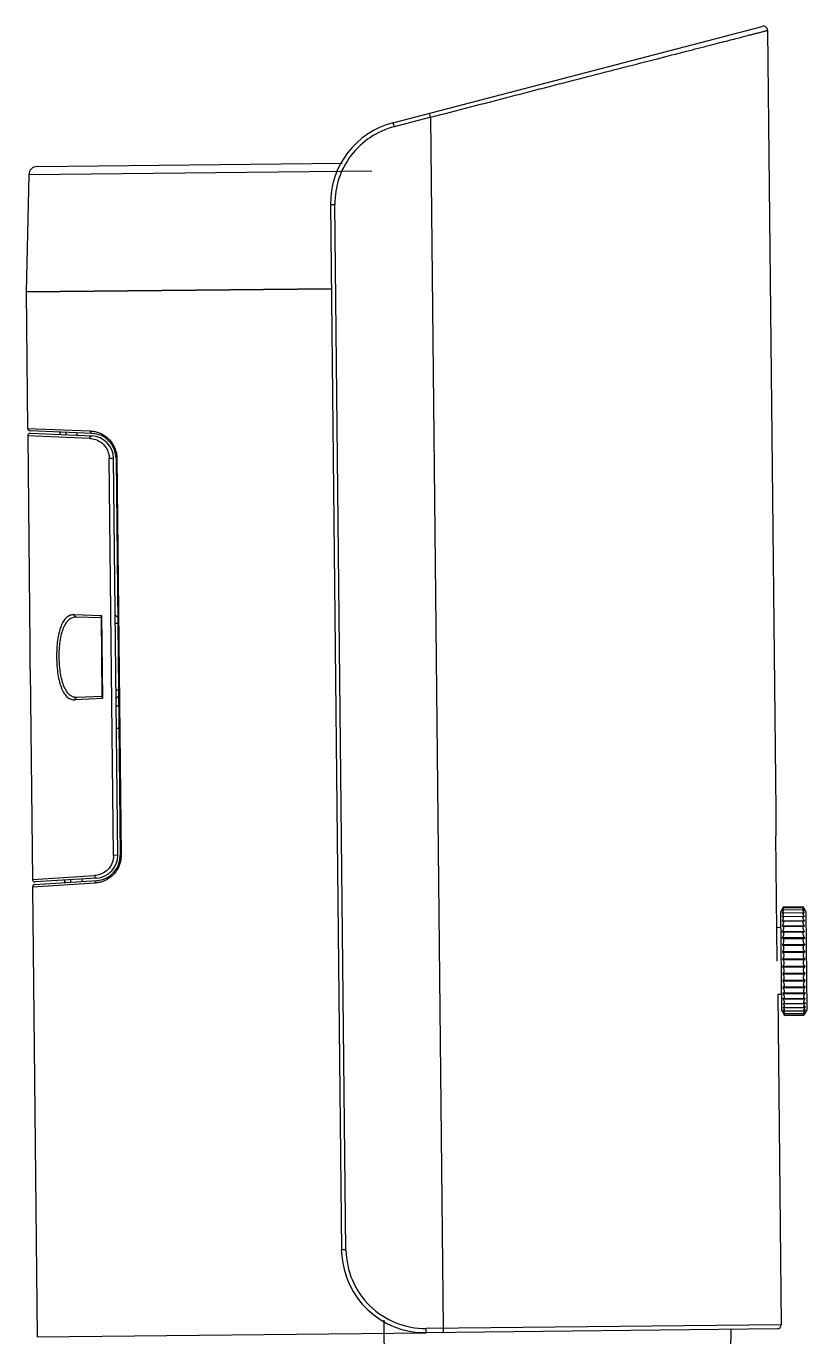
# Model space of a CAD drawing. Header units: millimetres. Extents: x -283029 to -254660, y -24907 to 10674.
# Drawn here: x -276567.6 to -276442.2, y -19521.3 to -19310.9 of the extents above; entities that cross this region are included whole.
import ezdxf

# ---------------------------------------------------------------- set-up
doc = ezdxf.new("R2010")
doc.units = ezdxf.units.MM
doc.header["$LTSCALE"] = 100
doc.layers.add('ASSEM_MEMBER_1', color=7, linetype='Continuous')

msp = doc.modelspace()

# ---------------------------------------------------------------- linework, layer by layer
at = {"layer": 'ASSEM_MEMBER_1', "color": 1, "linetype": 'Continuous'}
for p, q in [((-276508.7, -19326.39), (-276449.36, -19310.92)), ((-276448.52, -19311.56), (-276447.18, -19436.82)), ((-276502.63, -19325.51), (-276508.48, -19327.03)), ((-276502.68, -19325.52), (-276500.61, -19519.92)), ((-276512.08, -19334.14), (-276567.19, -19334.73)), ((-276565.86, -19333.42), (-276516.84, -19332.9)), ((-276567.19, -19334.73), (-276567.62, -19353.56)), ((-276518.73, -19339.51), (-276516.94, -19507.34)), ((-276518.73, -19339.51), (-276518.02, -19339.51)), ((-276516.24, -19507.35), (-276518.02, -19339.5)), ((-276518.59, -19353.04), (-276567.62, -19353.56)), ((-276567.62, -19353.56), (-276518.59, -19353.04)), ((-276567.62, -19353.56), (-276567.39, -19375.45)), ((-276567.39, -19375.45), (-276557.35, -19375.87)), ((-276557.04, -19376.27), (-276567, -19375.85)), ((-276566.95, -19376.25), (-276557.06, -19376.67)), ((-276562.18, -19376.45), (-276562.19, -19376.05)), ((-276562.15, -19376.46), (-276562.15, -19376.05)), ((-276561.26, -19376.09), (-276561.26, -19376.49)), ((-276559.41, -19376.57), (-276559.41, -19376.17)), ((-276567.37, -19376.66), (-276567.02, -19410.25)), ((-276557.4, -19377.07), (-276567.37, -19376.66)), ((-276554.27, -19380.26), (-276553.59, -19380.25)), ((-276553.59, -19444), (-276554.27, -19380.26)), ((-276552.91, -19443.99), (-276553.59, -19380.25)), ((-276553.21, -19379.84), (-276553.2, -19380.24)), ((-276553.18, -19380.24), (-276552.51, -19443.99)), ((-276553.18, -19380.24), (-276553.04, -19380.24)), ((-276553.04, -19380.24), (-276552.37, -19443.98)), ((-276559.92, -19405.36), (-276555.5, -19405.47)), ((-276555.6, -19405.86), (-276559.57, -19405.76)), ((-276555.6, -19405.73), (-276555.46, -19418.56)), ((-276555.5, -19405.47), (-276555.36, -19418.82)), ((-276552.91, -19405.81), (-276553.32, -19405.41)), ((-276553.31, -19406.75), (-276552.9, -19406.75)), ((-276566.97, -19414.28), (-276566.61, -19447.87)), ((-276559.43, -19418.61), (-276555.46, -19418.43)), ((-276552.79, -19417.48), (-276553.19, -19417.49)), ((-276553.18, -19418.83), (-276552.78, -19418.42)), ((-276555.36, -19418.82), (-276559.77, -19419.02)), ((-276552.76, -19420.05), (-276553.16, -19420.04)), ((-276552.72, -19423.64), (-276553.13, -19423.66)), ((-276446.95, -19460.97), (-276447.17, -19440.85)), ((-276552.91, -19443.99), (-276553.59, -19444)), ((-276552.53, -19443.99), (-276552.52, -19444.39)), ((-276552.37, -19443.98), (-276552.51, -19443.99)), ((-276566.61, -19447.87), (-276556.65, -19447.24)), ((-276556.3, -19447.64), (-276566.19, -19448.27)), ((-276560.5, -19447.91), (-276560.49, -19448.31)), ((-276558.65, -19448.19), (-276558.65, -19447.79)), ((-276556.57, -19448.45), (-276566.6, -19449.08)), ((-276566.6, -19449.08), (-276565.83, -19521.28)), ((-276566.22, -19448.67), (-276556.28, -19448.05)), ((-276561.42, -19448.37), (-276561.42, -19447.97)), ((-276561.38, -19448.37), (-276561.39, -19447.96)), ((-276446.4, -19453.05), (-276446.13, -19452.58)), ((-276446.23, -19468.88), (-276446.4, -19453.05)), ((-276446.13, -19452.65), (-276446.12, -19452.65)), ((-276446.13, -19452.67), (-276446.13, -19452.65)), ((-276446.13, -19452.88), (-276446.1, -19452.88)), ((-276446.13, -19452.92), (-276446.13, -19452.88)), ((-276446.13, -19453.27), (-276446.06, -19453.27)), ((-276446.13, -19453.34), (-276446.13, -19453.27)), ((-276446.12, -19453.81), (-276446, -19453.81)), ((-276446.12, -19453.89), (-276446.12, -19453.81)), ((-276445.98, -19453.8), (-276442.78, -19453.77)), ((-276445.97, -19453.2), (-276442.8, -19453.16)), ((-276445.96, -19452.73), (-276442.83, -19452.7)), ((-276445.95, -19452.26), (-276442.85, -19452.23)), ((-276445.95, -19452.42), (-276442.84, -19452.39)), ((-276442.76, -19453.77), (-276442.64, -19453.77)), ((-276442.71, -19453.23), (-276442.64, -19453.23)), ((-276442.68, -19452.84), (-276442.65, -19452.84)), ((-276442.67, -19452.61), (-276442.65, -19452.61)), ((-276442.38, -19453.01), (-276442.65, -19452.54)), ((-276442.65, -19452.61), (-276442.65, -19452.63)), ((-276442.65, -19452.84), (-276442.65, -19452.89)), ((-276442.64, -19453.23), (-276442.64, -19453.3)), ((-276442.64, -19453.77), (-276442.64, -19453.86)), ((-276442.38, -19453.01), (-276442.21, -19468.84)), ((-276446.37, -19455.6), (-276447.01, -19455.61)), ((-276446.11, -19454.49), (-276442.63, -19454.45)), ((-276446.11, -19454.59), (-276446.11, -19454.49)), ((-276446, -19454.54), (-276446.11, -19454.59)), ((-276446.11, -19455.29), (-276442.62, -19455.25)), ((-276446.1, -19455.41), (-276446.11, -19455.29)), ((-276446.02, -19455.39), (-276446.1, -19455.41)), ((-276446.1, -19456.21), (-276442.61, -19456.17)), ((-276446.09, -19456.34), (-276446.1, -19456.21)), ((-276446.05, -19456.33), (-276446.09, -19456.34)), ((-276446.05, -19456.33), (-276442.66, -19456.3)), ((-276446.02, -19455.39), (-276442.7, -19455.35)), ((-276446, -19454.54), (-276442.74, -19454.5)), ((-276442.74, -19454.5), (-276442.63, -19454.55)), ((-276442.7, -19455.35), (-276442.62, -19455.38)), ((-276442.66, -19456.3), (-276442.61, -19456.3)), ((-276442.63, -19454.45), (-276442.63, -19454.55)), ((-276442.62, -19455.25), (-276442.62, -19455.38)), ((-276442.61, -19456.17), (-276442.61, -19456.3)), ((-276446.09, -19457.21), (-276442.6, -19457.18)), ((-276446.08, -19457.36), (-276446.09, -19457.21)), ((-276446.08, -19457.36), (-276442.61, -19457.32)), ((-276446.08, -19457.36), (-276446.08, -19457.36)), ((-276446.07, -19458.29), (-276442.59, -19458.26)), ((-276446.07, -19458.45), (-276446.07, -19458.29)), ((-276446.07, -19458.45), (-276442.59, -19458.41)), ((-276442.61, -19457.32), (-276442.6, -19457.32)), ((-276442.6, -19457.18), (-276442.6, -19457.32)), ((-276442.59, -19458.26), (-276442.59, -19458.41)), ((-276446.06, -19459.43), (-276442.58, -19459.39)), ((-276446.06, -19459.59), (-276446.06, -19459.43)), ((-276446.06, -19459.59), (-276442.58, -19459.55)), ((-276446.05, -19460.59), (-276442.57, -19460.55)), ((-276442.58, -19459.39), (-276442.58, -19459.55)), ((-276442.57, -19460.55), (-276442.56, -19460.71)), ((-276446.05, -19460.75), (-276446.05, -19460.59)), ((-276446.05, -19460.75), (-276442.56, -19460.71)), ((-276446.04, -19461.76), (-276442.55, -19461.72)), ((-276446.04, -19461.92), (-276446.04, -19461.76)), ((-276446.04, -19461.92), (-276442.55, -19461.88)), ((-276442.55, -19461.72), (-276442.55, -19461.88)), ((-276446.02, -19462.91), (-276442.54, -19462.88)), ((-276446.02, -19463.07), (-276446.02, -19462.91)), ((-276446.02, -19463.07), (-276442.54, -19463.03)), ((-276446.01, -19464.03), (-276442.53, -19463.99)), ((-276446.01, -19464.18), (-276446.01, -19464.03)), ((-276446.01, -19464.18), (-276442.53, -19464.14)), ((-276442.54, -19462.88), (-276442.54, -19463.03)), ((-276442.53, -19463.99), (-276442.53, -19464.14)), ((-276446.26, -19466.33), (-276446.87, -19466.34)), ((-276446.87, -19466.34), (-276446.31, -19519.34)), ((-276446, -19465.08), (-276445.97, -19465.09)), ((-276446, -19465.23), (-276446, -19465.08)), ((-276446, -19465.23), (-276442.52, -19465.19)), ((-276445.99, -19466.06), (-276445.93, -19466.08)), ((-276445.99, -19466.19), (-276445.99, -19466.06)), ((-276445.99, -19466.19), (-276442.51, -19466.15)), ((-276445.97, -19465.09), (-276442.55, -19465.05)), ((-276445.93, -19466.08), (-276442.57, -19466.04)), ((-276442.51, -19466.02), (-276442.57, -19466.04)), ((-276442.52, -19465.05), (-276442.55, -19465.05)), ((-276442.52, -19465.05), (-276442.52, -19465.19)), ((-276442.51, -19466.02), (-276442.51, -19466.15)), ((-276446.23, -19468.88), (-276445.79, -19469.62)), ((-276445.98, -19466.94), (-276445.88, -19466.98)), ((-276445.98, -19467.05), (-276445.98, -19466.94)), ((-276445.98, -19467.05), (-276442.5, -19467.01)), ((-276445.97, -19467.79), (-276445.97, -19467.7)), ((-276445.97, -19467.7), (-276445.85, -19467.77)), ((-276445.97, -19467.79), (-276442.49, -19467.76)), ((-276445.97, -19468.41), (-276445.97, -19468.33)), ((-276445.97, -19468.41), (-276445.87, -19468.4)), ((-276445.96, -19468.87), (-276445.96, -19468.81)), ((-276445.96, -19468.87), (-276445.91, -19468.87)), ((-276445.88, -19466.98), (-276442.6, -19466.94)), ((-276445.85, -19467.77), (-276442.62, -19467.73)), ((-276445.82, -19468.44), (-276442.63, -19468.41)), ((-276445.79, -19468.97), (-276442.65, -19468.94)), ((-276442.21, -19468.84), (-276442.63, -19469.59)), ((-276442.49, -19467.66), (-276442.62, -19467.73)), ((-276442.5, -19466.9), (-276442.6, -19466.94)), ((-276442.58, -19468.37), (-276442.48, -19468.37)), ((-276442.53, -19468.83), (-276442.48, -19468.83)), ((-276442.5, -19466.9), (-276442.5, -19467.01)), ((-276442.49, -19467.66), (-276442.49, -19467.76)), ((-276442.48, -19468.29), (-276442.48, -19468.37)), ((-276442.48, -19468.78), (-276442.48, -19468.83)), ((-276445.96, -19469.18), (-276445.96, -19469.15)), ((-276445.96, -19469.18), (-276445.93, -19469.18)), ((-276445.96, -19469.33), (-276445.96, -19469.32)), ((-276445.96, -19469.33), (-276445.95, -19469.33)), ((-276445.76, -19469.68), (-276445.83, -19469.56)), ((-276445.77, -19469.37), (-276442.66, -19469.33)), ((-276445.76, -19469.6), (-276442.66, -19469.57)), ((-276445.76, -19469.68), (-276442.66, -19469.65)), ((-276445.76, -19469.68), (-276445.76, -19469.67)), ((-276442.66, -19469.65), (-276442.63, -19469.59)), ((-276442.5, -19469.15), (-276442.48, -19469.14)), ((-276442.48, -19469.11), (-276442.48, -19469.14)), ((-276442.48, -19469.3), (-276442.47, -19469.3)), ((-276516.24, -19507.33), (-276516.94, -19507.34)), ((-276516.93, -19507.82), (-276516.94, -19507.34)), ((-276509.67, -19560.55), (-276510.11, -19518.61)), ((-276446.31, -19519.34), (-276503.34, -19519.94)), ((-276565.83, -19521.28), (-276503.38, -19520.62)), ((-276446.97, -19520.02), (-276503.38, -19520.62))]:
    msp.add_line(p, q, dxfattribs=at)
for centre, radius, start, end in [((-276449.19, -19311.57), 0.671, 0.61, 104.6118), ((-276505.31, -19339.37), 13.42, 104.6076, 180.6078), ((-276565.85, -19334.76), 1.34, 90.6126, 178.701), ((-276566.98, -19375.45), 0.403, 180.5255, 267.5724), ((-276566.97, -19376.66), 0.403, 87.624, 180.5258), ((-276557.21, -19380.29), 4.03, 0.61, 87.6101), ((-276557.21, -19380.29), 3.62, 0.61, 87.6101), ((-276555.94, -19380.17), 2.89, 359.1392, 1.0988), ((-276555.84, -19380.17), 2.8, 358.4392, 359.1317), ((-276903.96, -19415.86), 337, 0.6117, 0.9539), ((-276913.82, -19415.92), 346.85, 0.271, 0.6035), ((-276087.13, -19437.17), 360.06, 179.944, 180.5846), ((-276556.53, -19444.03), 3.62, 273.61, 0.6101), ((-276556.53, -19444.03), 4.03, 273.6099, 0.61), ((-276556.07, -19444.06), 3.71, 0.7179, 1.2296), ((-276556.14, -19444.06), 3.78, 359.2555, 0.715), ((-276566.21, -19447.87), 0.403, 180.695, 273.5962), ((-276566.2, -19449.07), 0.403, 93.6481, 180.6956), ((-276440.48, -19455.61), 6.42, 149.5231, 149.7354), ((-276447.62, -19455.31), 5.69, 31.4806, 31.7189), ((-276466.59, -19481.25), 23.82, 29.3776, 30.0121), ((-276420.66, -19481.27), 24.89, 151.8429, 152.0367), ((-276421.55, -19480.79), 23.88, 151.2138, 151.8438), ((-276503.53, -19507.2), 13.42, 182.6614, 270.6122), ((-276446.98, -19519.34), 0.671, 270.6104, 0.61), ((-276489.25, -19520.47), 34.9, 302.8572, 0.61)]:
    msp.add_arc(centre, radius, start, end, dxfattribs=at)
for points, knots in [([(-276502.63, -19325.51), (-276498.36, -19324.4), (-276492, -19322.75), (-276483.6, -19320.58), (-276477.51, -19319.01), (-276471.73, -19317.52), (-276466.44, -19316.17), (-276461.83, -19314.99), (-276458.48, -19314.13), (-276456.23, -19313.55), (-276454.85, -19313.2), (-276453.66, -19312.9), (-276452.65, -19312.63), (-276451.8, -19312.4), (-276451.09, -19312.22), (-276450.49, -19312.08), (-276450, -19311.95), (-276449.6, -19311.84), (-276449.28, -19311.76), (-276449.03, -19311.69), (-276448.84, -19311.64), (-276448.7, -19311.61), (-276448.61, -19311.58), (-276448.56, -19311.57), (-276448.54, -19311.56), (-276448.53, -19311.56), (-276448.52, -19311.56), (-276448.52, -19311.56)], [0, 0, 0, 0, 0.236389, 0.352749, 0.466182, 0.574182, 0.673148, 0.75922, 0.829659, 0.858809, 0.88413, 0.905913, 0.92451, 0.940191, 0.953258, 0.964104, 0.973083, 0.980423, 0.986316, 0.990935, 0.99445, 0.997016, 0.998735, 0.999306, 0.999699, 0.999927, 1, 1, 1, 1]), ([(-276502.89, -19324.87), (-276502.88, -19324.87), (-276502.88, -19324.89), (-276502.86, -19324.92), (-276502.84, -19324.98), (-276502.82, -19325.06), (-276502.78, -19325.16), (-276502.74, -19325.31), (-276502.71, -19325.44), (-276502.68, -19325.52)], [0, 0, 0, 0, 0.01763, 0.068075, 0.156689, 0.282299, 0.440633, 0.621078, 1, 1, 1, 1]), ([(-276508.48, -19327.03), (-276509.84, -19327.39), (-276512.46, -19328.55), (-276515.59, -19331.48), (-276517.59, -19335.26), (-276518.04, -19338.1), (-276518.02, -19339.5)], [0, 0, 0, 0, 0.249868, 0.499808, 0.749855, 1, 1, 1, 1]), ([(-276508.49, -19327.03), (-276508.51, -19326.95), (-276508.55, -19326.83), (-276508.59, -19326.68), (-276508.62, -19326.58), (-276508.65, -19326.5), (-276508.67, -19326.44), (-276508.68, -19326.41), (-276508.69, -19326.38), (-276508.7, -19326.39)], [0, 0, 0, 0, 0.380185, 0.552498, 0.703667, 0.827959, 0.920755, 0.978363, 1, 1, 1, 1]), ([(-276557.35, -19375.87), (-276557.35, -19375.96), (-276557.3, -19376.15), (-276557.12, -19376.26), (-276557.04, -19376.27)], [0, 0, 0, 0, 0.539132, 1, 1, 1, 1]), ([(-276556.98, -19375.91), (-276556.77, -19375.93), (-276556.36, -19376), (-276555.73, -19376.21), (-276555.11, -19376.54), (-276554.28, -19377.16), (-276553.58, -19378.06), (-276553.16, -19379.17), (-276553.05, -19379.79), (-276553.04, -19380.11)], [0, 0, 0, 0, 0.098243, 0.202309, 0.31384, 0.433563, 0.699933, 0.847151, 1, 1, 1, 1]), ([(-276557.4, -19377.08), (-276557.4, -19376.97), (-276557.35, -19376.81), (-276557.19, -19376.69), (-276557.1, -19376.67), (-276557.06, -19376.67)], [0, 0, 0, 0, 0.533116, 0.784839, 1, 1, 1, 1]), ([(-276557.4, -19377.07), (-276557.07, -19377.09), (-276556.38, -19377.22), (-276555.57, -19377.67), (-276554.99, -19378.24), (-276554.61, -19378.81), (-276554.34, -19379.49), (-276554.27, -19380), (-276554.27, -19380.26)], [0, 0, 0, 0, 0.199808, 0.425708, 0.553171, 0.692107, 0.842286, 1, 1, 1, 1]), ([(-276559.92, -19405.36), (-276560.13, -19405.36), (-276560.57, -19405.42), (-276561.17, -19405.79), (-276561.67, -19406.41), (-276562.07, -19407.25), (-276562.38, -19408.29), (-276562.6, -19409.5), (-276562.72, -19410.83), (-276562.75, -19412.22), (-276562.69, -19413.61), (-276562.54, -19414.94), (-276562.3, -19416.14), (-276561.97, -19417.17), (-276561.55, -19418), (-276561.04, -19418.61), (-276560.43, -19418.97), (-276559.98, -19419.03), (-276559.77, -19419.02)], [0, 0, 0, 0, 0.039732, 0.080875, 0.128302, 0.185171, 0.25241, 0.328997, 0.412596, 0.499975, 0.587336, 0.670996, 0.747638, 0.814849, 0.871735, 0.919156, 0.960259, 1, 1, 1, 1]), ([(-276559.57, -19405.76), (-276559.78, -19405.75), (-276560.22, -19405.82), (-276560.81, -19406.16), (-276561.31, -19406.75), (-276561.71, -19407.54), (-276562.01, -19408.52), (-276562.23, -19409.66), (-276562.35, -19410.91), (-276562.38, -19412.23), (-276562.32, -19413.53), (-276562.17, -19414.78), (-276561.93, -19415.91), (-276561.61, -19416.88), (-276561.19, -19417.67), (-276560.68, -19418.24), (-276560.08, -19418.57), (-276559.64, -19418.62), (-276559.43, -19418.61)], [0, 0, 0, 0, 0.041294, 0.083623, 0.131688, 0.188605, 0.255541, 0.331468, 0.414244, 0.500588, 0.586879, 0.669513, 0.74524, 0.811959, 0.868687, 0.916595, 0.958785, 1, 1, 1, 1]), ([(-276559.92, -19405.36), (-276559.92, -19405.46), (-276559.86, -19405.62), (-276559.71, -19405.74), (-276559.61, -19405.76), (-276559.57, -19405.76)], [0, 0, 0, 0, 0.515965, 0.77134, 1, 1, 1, 1]), ([(-276555.6, -19405.73), (-276555.6, -19405.69), (-276555.57, -19405.59), (-276555.53, -19405.51), (-276555.5, -19405.47)], [0, 0, 0, 0, 0.4541, 1, 1, 1, 1]), ([(-276559.77, -19419.02), (-276559.77, -19418.92), (-276559.72, -19418.76), (-276559.57, -19418.64), (-276559.48, -19418.61), (-276559.43, -19418.61)], [0, 0, 0, 0, 0.515712, 0.771164, 1, 1, 1, 1]), ([(-276555.46, -19418.56), (-276555.46, -19418.6), (-276555.43, -19418.69), (-276555.39, -19418.78), (-276555.36, -19418.82)], [0, 0, 0, 0, 0.454023, 1, 1, 1, 1]), ([(-276553.59, -19444), (-276553.59, -19444.25), (-276553.64, -19444.76), (-276553.9, -19445.45), (-276554.27, -19446.03), (-276554.83, -19446.61), (-276555.63, -19447.08), (-276556.32, -19447.22), (-276556.65, -19447.24)], [0, 0, 0, 0, 0.157741, 0.307923, 0.44685, 0.574306, 0.800193, 1, 1, 1, 1]), ([(-276552.37, -19444.11), (-276552.37, -19444.73), (-276552.66, -19445.92), (-276553.53, -19447.09), (-276554.36, -19447.73), (-276554.97, -19448.07), (-276555.59, -19448.29), (-276556, -19448.37), (-276556.2, -19448.4)], [0, 0, 0, 0, 0.298794, 0.565384, 0.685497, 0.797374, 0.901562, 1, 1, 1, 1]), ([(-276556.65, -19447.24), (-276556.65, -19447.36), (-276556.57, -19447.57), (-276556.38, -19447.65), (-276556.3, -19447.64)], [0, 0, 0, 0, 0.61952, 1, 1, 1, 1]), ([(-276556.57, -19448.45), (-276556.58, -19448.35), (-276556.53, -19448.16), (-276556.36, -19448.05), (-276556.28, -19448.05)], [0, 0, 0, 0, 0.53928, 1, 1, 1, 1]), ([(-276446.02, -19452.37), (-276446.03, -19452.39), (-276446.07, -19452.46), (-276446.1, -19452.52), (-276446.13, -19452.58)], [0, 0, 0, 0, 0.21817, 1, 1, 1, 1]), ([(-276446.13, -19452.65), (-276446.12, -19452.62), (-276446.08, -19452.54), (-276446.03, -19452.45), (-276446, -19452.39)], [0, 0, 0, 0, 0.276402, 1, 1, 1, 1]), ([(-276445.95, -19452.42), (-276445.95, -19452.42), (-276445.96, -19452.43), (-276445.98, -19452.44), (-276446, -19452.46), (-276446.02, -19452.49), (-276446.04, -19452.53), (-276446.08, -19452.59), (-276446.11, -19452.64), (-276446.13, -19452.67)], [0, 0, 0, 0, 0.036794, 0.102088, 0.195948, 0.316097, 0.459694, 0.62369, 1, 1, 1, 1]), ([(-276446.13, -19452.88), (-276446.1, -19452.82), (-276446.06, -19452.74), (-276446.02, -19452.64), (-276446, -19452.59), (-276445.98, -19452.55), (-276445.96, -19452.51), (-276445.95, -19452.47), (-276445.94, -19452.44), (-276445.94, -19452.43), (-276445.94, -19452.42), (-276445.95, -19452.42), (-276445.95, -19452.42)], [0, 0, 0, 0, 0.380168, 0.551928, 0.630622, 0.7035, 0.828427, 0.920581, 0.952957, 0.975884, 0.990187, 1, 1, 1, 1]), ([(-276445.96, -19452.73), (-276445.96, -19452.73), (-276445.97, -19452.74), (-276446, -19452.75), (-276446.03, -19452.79), (-276446.08, -19452.85), (-276446.11, -19452.9), (-276446.13, -19452.92)], [0, 0, 0, 0, 0.051808, 0.125081, 0.339859, 0.637094, 1, 1, 1, 1]), ([(-276446.13, -19453.27), (-276446.11, -19453.24), (-276446.08, -19453.17), (-276446.04, -19453.08), (-276446, -19452.99), (-276445.97, -19452.91), (-276445.95, -19452.84), (-276445.94, -19452.8), (-276445.94, -19452.78), (-276445.94, -19452.76), (-276445.94, -19452.75), (-276445.95, -19452.74), (-276445.95, -19452.73), (-276445.96, -19452.73)], [0, 0, 0, 0, 0.18743, 0.369676, 0.540113, 0.691889, 0.817429, 0.868243, 0.910167, 0.942946, 0.967046, 0.984349, 1, 1, 1, 1]), ([(-276445.97, -19453.2), (-276445.98, -19453.2), (-276446, -19453.21), (-276446.06, -19453.25), (-276446.1, -19453.3), (-276446.13, -19453.34)], [0, 0, 0, 0, 0.149357, 0.367885, 1, 1, 1, 1]), ([(-276446.12, -19453.81), (-276446.1, -19453.77), (-276446.07, -19453.7), (-276446.02, -19453.6), (-276445.98, -19453.49), (-276445.95, -19453.4), (-276445.94, -19453.32), (-276445.93, -19453.26), (-276445.94, -19453.23), (-276445.94, -19453.21), (-276445.95, -19453.2), (-276445.96, -19453.2), (-276445.97, -19453.2)], [0, 0, 0, 0, 0.179444, 0.357086, 0.525736, 0.677609, 0.80411, 0.898043, 0.932031, 0.958227, 0.979338, 1, 1, 1, 1]), ([(-276445.98, -19453.8), (-276445.99, -19453.8), (-276446.02, -19453.81), (-276446.06, -19453.84), (-276446.1, -19453.87), (-276446.12, -19453.89)], [0, 0, 0, 0, 0.175678, 0.399936, 1, 1, 1, 1]), ([(-276446.11, -19454.49), (-276446.09, -19454.45), (-276446.06, -19454.37), (-276446.01, -19454.26), (-276445.97, -19454.14), (-276445.94, -19454.03), (-276445.93, -19453.94), (-276445.93, -19453.88), (-276445.94, -19453.84), (-276445.95, -19453.82), (-276445.97, -19453.81), (-276445.98, -19453.8), (-276445.98, -19453.8)], [0, 0, 0, 0, 0.170692, 0.343202, 0.50989, 0.66198, 0.789829, 0.885802, 0.921455, 0.950298, 0.975108, 1, 1, 1, 1]), ([(-276445.98, -19452.3), (-276445.98, -19452.31), (-276445.99, -19452.32), (-276446, -19452.34), (-276446.01, -19452.35)], [0, 0, 0, 0, 0.22177, 1, 1, 1, 1]), ([(-276446, -19452.39), (-276445.99, -19452.37), (-276445.98, -19452.35), (-276445.97, -19452.31), (-276445.96, -19452.3), (-276445.95, -19452.28), (-276445.95, -19452.27), (-276445.94, -19452.26), (-276445.94, -19452.26), (-276445.95, -19452.26)], [0, 0, 0, 0, 0.424285, 0.597758, 0.74215, 0.855673, 0.93673, 0.984131, 1, 1, 1, 1]), ([(-276445.95, -19452.26), (-276445.95, -19452.26), (-276445.95, -19452.26), (-276445.96, -19452.27), (-276445.97, -19452.29), (-276445.97, -19452.3), (-276445.98, -19452.3)], [0, 0, 0, 0, 0.08331, 0.280385, 0.588187, 1, 1, 1, 1]), ([(-276442.85, -19452.23), (-276442.85, -19452.23), (-276442.84, -19452.23), (-276442.84, -19452.24), (-276442.83, -19452.25), (-276442.82, -19452.26), (-276442.82, -19452.27)], [0, 0, 0, 0, 0.08451, 0.281378, 0.588474, 1, 1, 1, 1]), ([(-276442.79, -19452.36), (-276442.8, -19452.34), (-276442.81, -19452.31), (-276442.83, -19452.27), (-276442.84, -19452.25), (-276442.85, -19452.24), (-276442.85, -19452.23), (-276442.85, -19452.23), (-276442.85, -19452.23)], [0, 0, 0, 0, 0.424121, 0.74201, 0.855611, 0.93669, 0.984038, 1, 1, 1, 1]), ([(-276442.65, -19452.84), (-276442.68, -19452.79), (-276442.72, -19452.7), (-276442.77, -19452.6), (-276442.8, -19452.53), (-276442.83, -19452.47), (-276442.84, -19452.43), (-276442.85, -19452.41), (-276442.85, -19452.4), (-276442.85, -19452.39), (-276442.84, -19452.39), (-276442.84, -19452.39)], [0, 0, 0, 0, 0.380141, 0.551899, 0.703437, 0.828355, 0.920542, 0.952913, 0.975833, 0.990157, 1, 1, 1, 1]), ([(-276442.84, -19452.39), (-276442.84, -19452.39), (-276442.83, -19452.39), (-276442.81, -19452.41), (-276442.79, -19452.43), (-276442.77, -19452.46), (-276442.74, -19452.49), (-276442.7, -19452.55), (-276442.67, -19452.6), (-276442.65, -19452.63)], [0, 0, 0, 0, 0.036684, 0.10192, 0.195864, 0.316095, 0.459711, 0.623694, 1, 1, 1, 1]), ([(-276442.64, -19453.23), (-276442.66, -19453.2), (-276442.69, -19453.14), (-276442.74, -19453.04), (-276442.78, -19452.95), (-276442.81, -19452.87), (-276442.83, -19452.81), (-276442.84, -19452.77), (-276442.84, -19452.75), (-276442.84, -19452.73), (-276442.84, -19452.71), (-276442.84, -19452.7), (-276442.83, -19452.7), (-276442.83, -19452.7)], [0, 0, 0, 0, 0.187432, 0.36969, 0.540142, 0.691903, 0.817468, 0.868294, 0.910215, 0.942992, 0.967103, 0.984405, 1, 1, 1, 1]), ([(-276442.64, -19453.77), (-276442.66, -19453.74), (-276442.69, -19453.67), (-276442.74, -19453.56), (-276442.78, -19453.46), (-276442.81, -19453.36), (-276442.83, -19453.29), (-276442.84, -19453.23), (-276442.84, -19453.19), (-276442.83, -19453.18), (-276442.82, -19453.17), (-276442.81, -19453.16), (-276442.8, -19453.16)], [0, 0, 0, 0, 0.179451, 0.357112, 0.525776, 0.677646, 0.804175, 0.8981, 0.932093, 0.958283, 0.979355, 1, 1, 1, 1]), ([(-276442.83, -19452.7), (-276442.82, -19452.7), (-276442.81, -19452.7), (-276442.79, -19452.72), (-276442.75, -19452.76), (-276442.7, -19452.82), (-276442.67, -19452.86), (-276442.65, -19452.89)], [0, 0, 0, 0, 0.051713, 0.125065, 0.339961, 0.637133, 1, 1, 1, 1]), ([(-276442.63, -19454.45), (-276442.65, -19454.41), (-276442.69, -19454.34), (-276442.74, -19454.22), (-276442.79, -19454.11), (-276442.82, -19454), (-276442.83, -19453.91), (-276442.83, -19453.84), (-276442.82, -19453.8), (-276442.81, -19453.78), (-276442.8, -19453.77), (-276442.78, -19453.77), (-276442.78, -19453.77)], [0, 0, 0, 0, 0.170684, 0.343201, 0.509884, 0.661972, 0.789825, 0.885791, 0.921438, 0.950257, 0.975063, 1, 1, 1, 1]), ([(-276442.82, -19452.27), (-276442.81, -19452.27), (-276442.8, -19452.29), (-276442.79, -19452.31), (-276442.79, -19452.32)], [0, 0, 0, 0, 0.218883, 1, 1, 1, 1]), ([(-276442.8, -19453.16), (-276442.79, -19453.16), (-276442.77, -19453.17), (-276442.71, -19453.22), (-276442.67, -19453.26), (-276442.64, -19453.3)], [0, 0, 0, 0, 0.149572, 0.368077, 1, 1, 1, 1]), ([(-276442.65, -19452.61), (-276442.66, -19452.59), (-276442.71, -19452.5), (-276442.76, -19452.42), (-276442.79, -19452.36)], [0, 0, 0, 0, 0.276414, 1, 1, 1, 1]), ([(-276442.78, -19453.77), (-276442.77, -19453.77), (-276442.74, -19453.77), (-276442.7, -19453.8), (-276442.66, -19453.83), (-276442.64, -19453.86)], [0, 0, 0, 0, 0.175799, 0.399973, 1, 1, 1, 1]), ([(-276442.77, -19452.34), (-276442.76, -19452.35), (-276442.72, -19452.42), (-276442.68, -19452.49), (-276442.65, -19452.54)], [0, 0, 0, 0, 0.218281, 1, 1, 1, 1]), ([(-276446.11, -19455.29), (-276446.08, -19455.25), (-276446.04, -19455.17), (-276445.99, -19455.05), (-276445.95, -19454.92), (-276445.92, -19454.8), (-276445.92, -19454.69), (-276445.92, -19454.62), (-276445.94, -19454.57), (-276445.96, -19454.55), (-276445.98, -19454.54), (-276445.99, -19454.54), (-276446, -19454.54)], [0, 0, 0, 0, 0.161387, 0.328401, 0.493084, 0.645653, 0.775266, 0.873927, 0.911662, 0.943245, 0.971475, 1, 1, 1, 1]), ([(-276446.1, -19456.21), (-276446.07, -19456.17), (-276446.03, -19456.08), (-276445.97, -19455.95), (-276445.93, -19455.81), (-276445.91, -19455.68), (-276445.91, -19455.56), (-276445.92, -19455.46), (-276445.96, -19455.41), (-276446, -19455.39), (-276446.01, -19455.39), (-276446.02, -19455.39)], [0, 0, 0, 0, 0.151719, 0.31302, 0.475791, 0.629249, 0.761216, 0.863252, 0.936972, 0.968375, 1, 1, 1, 1]), ([(-276446.09, -19457.21), (-276446.06, -19457.17), (-276446.01, -19457.09), (-276445.96, -19456.95), (-276445.91, -19456.8), (-276445.9, -19456.65), (-276445.9, -19456.54), (-276445.92, -19456.46), (-276445.94, -19456.4), (-276445.97, -19456.36), (-276446.01, -19456.34), (-276446.04, -19456.33), (-276446.05, -19456.33)], [0, 0, 0, 0, 0.141499, 0.296599, 0.457292, 0.611809, 0.746526, 0.803389, 0.852723, 0.931566, 0.965817, 1, 1, 1, 1]), ([(-276442.62, -19455.25), (-276442.65, -19455.22), (-276442.69, -19455.14), (-276442.74, -19455.01), (-276442.79, -19454.88), (-276442.81, -19454.76), (-276442.83, -19454.66), (-276442.82, -19454.58), (-276442.8, -19454.54), (-276442.79, -19454.52), (-276442.77, -19454.51), (-276442.75, -19454.5), (-276442.74, -19454.5)], [0, 0, 0, 0, 0.161374, 0.328391, 0.493058, 0.64563, 0.775228, 0.873888, 0.911609, 0.943191, 0.97146, 1, 1, 1, 1]), ([(-276442.61, -19456.17), (-276442.64, -19456.13), (-276442.68, -19456.05), (-276442.74, -19455.91), (-276442.78, -19455.78), (-276442.81, -19455.64), (-276442.82, -19455.52), (-276442.8, -19455.43), (-276442.77, -19455.37), (-276442.73, -19455.35), (-276442.71, -19455.35), (-276442.7, -19455.35)], [0, 0, 0, 0, 0.151712, 0.313022, 0.47578, 0.629248, 0.761198, 0.863232, 0.93698, 0.968395, 1, 1, 1, 1]), ([(-276442.6, -19457.18), (-276442.63, -19457.14), (-276442.68, -19457.05), (-276442.74, -19456.92), (-276442.78, -19456.77), (-276442.8, -19456.62), (-276442.8, -19456.49), (-276442.78, -19456.38), (-276442.74, -19456.32), (-276442.69, -19456.3), (-276442.67, -19456.3), (-276442.66, -19456.3)], [0, 0, 0, 0, 0.14154, 0.2967, 0.457434, 0.612005, 0.74675, 0.852661, 0.931575, 0.965819, 1, 1, 1, 1]), ([(-276446.07, -19458.29), (-276446.05, -19458.26), (-276445.99, -19458.17), (-276445.94, -19458.03), (-276445.9, -19457.87), (-276445.88, -19457.71), (-276445.89, -19457.58), (-276445.92, -19457.5), (-276445.94, -19457.44), (-276445.99, -19457.39), (-276446.04, -19457.36), (-276446.06, -19457.36), (-276446.08, -19457.36)], [0, 0, 0, 0, 0.130979, 0.279556, 0.438191, 0.594137, 0.732178, 0.791159, 0.842777, 0.926897, 0.963701, 1, 1, 1, 1]), ([(-276446.06, -19459.43), (-276446.03, -19459.39), (-276445.98, -19459.32), (-276445.92, -19459.18), (-276445.88, -19459.02), (-276445.87, -19458.86), (-276445.88, -19458.7), (-276445.92, -19458.58), (-276445.99, -19458.49), (-276446.04, -19458.45), (-276446.07, -19458.45)], [0, 0, 0, 0, 0.117515, 0.25524, 0.407787, 0.563668, 0.707561, 0.827835, 0.922457, 1, 1, 1, 1]), ([(-276442.59, -19458.26), (-276442.62, -19458.22), (-276442.67, -19458.14), (-276442.73, -19457.99), (-276442.78, -19457.84), (-276442.8, -19457.68), (-276442.79, -19457.53), (-276442.75, -19457.42), (-276442.7, -19457.35), (-276442.65, -19457.33), (-276442.62, -19457.32), (-276442.61, -19457.32)], [0, 0, 0, 0, 0.131021, 0.279656, 0.43834, 0.594331, 0.732413, 0.842727, 0.926887, 0.963691, 1, 1, 1, 1]), ([(-276442.58, -19459.39), (-276442.61, -19459.36), (-276442.66, -19459.28), (-276442.72, -19459.15), (-276442.77, -19458.99), (-276442.78, -19458.82), (-276442.77, -19458.67), (-276442.74, -19458.54), (-276442.67, -19458.45), (-276442.62, -19458.42), (-276442.59, -19458.41)], [0, 0, 0, 0, 0.117515, 0.255246, 0.407793, 0.563664, 0.707553, 0.827841, 0.92247, 1, 1, 1, 1]), ([(-276446.05, -19460.59), (-276446.02, -19460.56), (-276445.97, -19460.5), (-276445.91, -19460.37), (-276445.87, -19460.22), (-276445.86, -19460.05), (-276445.87, -19459.91), (-276445.89, -19459.81), (-276445.94, -19459.7), (-276446, -19459.62), (-276446.06, -19459.59)], [0, 0, 0, 0, 0.104236, 0.229987, 0.374747, 0.529106, 0.678315, 0.746734, 0.809433, 1, 1, 1, 1]), ([(-276442.57, -19460.55), (-276442.6, -19460.53), (-276442.65, -19460.46), (-276442.71, -19460.34), (-276442.75, -19460.18), (-276442.77, -19460.02), (-276442.76, -19459.86), (-276442.71, -19459.69), (-276442.64, -19459.58), (-276442.58, -19459.55)], [0, 0, 0, 0, 0.104258, 0.230038, 0.374828, 0.529209, 0.678443, 0.809399, 1, 1, 1, 1]), ([(-276445.9, -19460.96), (-276445.92, -19460.92), (-276445.96, -19460.84), (-276446.02, -19460.77), (-276446.05, -19460.75)], [0, 0, 0, 0, 0.552195, 1, 1, 1, 1]), ([(-276446.04, -19461.76), (-276445.99, -19461.73), (-276445.94, -19461.66), (-276445.89, -19461.55), (-276445.85, -19461.4), (-276445.84, -19461.2), (-276445.87, -19461.04), (-276445.9, -19460.96)], [0, 0, 0, 0, 0.184292, 0.300475, 0.432076, 0.72214, 1, 1, 1, 1]), ([(-276446.02, -19462.91), (-276446, -19462.9), (-276445.94, -19462.86), (-276445.88, -19462.76), (-276445.84, -19462.63), (-276445.83, -19462.47), (-276445.85, -19462.31), (-276445.89, -19462.15), (-276445.95, -19462.02), (-276446.01, -19461.95), (-276446.04, -19461.92)], [0, 0, 0, 0, 0.081553, 0.182311, 0.307904, 0.454473, 0.609481, 0.757975, 0.889454, 1, 1, 1, 1]), ([(-276442.55, -19461.72), (-276442.6, -19461.69), (-276442.66, -19461.63), (-276442.71, -19461.51), (-276442.75, -19461.36), (-276442.76, -19461.16), (-276442.73, -19461), (-276442.71, -19460.93)], [0, 0, 0, 0, 0.184229, 0.300372, 0.432011, 0.722159, 1, 1, 1, 1]), ([(-276442.54, -19462.88), (-276442.57, -19462.87), (-276442.63, -19462.83), (-276442.69, -19462.73), (-276442.73, -19462.6), (-276442.74, -19462.44), (-276442.73, -19462.27), (-276442.69, -19462.12), (-276442.64, -19461.98), (-276442.58, -19461.91), (-276442.55, -19461.88)], [0, 0, 0, 0, 0.081557, 0.182311, 0.307907, 0.454465, 0.609469, 0.757976, 0.889471, 1, 1, 1, 1]), ([(-276442.71, -19460.93), (-276442.69, -19460.88), (-276442.65, -19460.8), (-276442.6, -19460.74), (-276442.56, -19460.71)], [0, 0, 0, 0, 0.552225, 1, 1, 1, 1]), ([(-276446.01, -19464.03), (-276446, -19464.03), (-276445.97, -19464.02), (-276445.92, -19463.99), (-276445.87, -19463.92), (-276445.83, -19463.8), (-276445.82, -19463.65), (-276445.84, -19463.49), (-276445.88, -19463.33), (-276445.94, -19463.19), (-276445.99, -19463.1), (-276446.02, -19463.07)], [0, 0, 0, 0, 0.036927, 0.075224, 0.16391, 0.278606, 0.419468, 0.575687, 0.731842, 0.875475, 1, 1, 1, 1]), ([(-276445.97, -19465.09), (-276445.96, -19465.09), (-276445.94, -19465.08), (-276445.89, -19465.06), (-276445.84, -19465), (-276445.81, -19464.89), (-276445.81, -19464.75), (-276445.83, -19464.6), (-276445.87, -19464.44), (-276445.93, -19464.3), (-276445.98, -19464.22), (-276446.01, -19464.18)], [0, 0, 0, 0, 0.035316, 0.070903, 0.152504, 0.260595, 0.397009, 0.552215, 0.711885, 0.863729, 1, 1, 1, 1]), ([(-276442.53, -19463.99), (-276442.54, -19463.99), (-276442.57, -19463.98), (-276442.62, -19463.96), (-276442.68, -19463.89), (-276442.72, -19463.77), (-276442.73, -19463.62), (-276442.72, -19463.45), (-276442.68, -19463.29), (-276442.62, -19463.15), (-276442.57, -19463.07), (-276442.54, -19463.03)], [0, 0, 0, 0, 0.03693, 0.075231, 0.163906, 0.278608, 0.41946, 0.575673, 0.731843, 0.875493, 1, 1, 1, 1]), ([(-276442.55, -19465.05), (-276442.56, -19465.05), (-276442.58, -19465.05), (-276442.63, -19465.03), (-276442.68, -19464.96), (-276442.71, -19464.85), (-276442.72, -19464.72), (-276442.7, -19464.56), (-276442.66, -19464.41), (-276442.61, -19464.27), (-276442.56, -19464.18), (-276442.53, -19464.14)], [0, 0, 0, 0, 0.035321, 0.070908, 0.152486, 0.260598, 0.396992, 0.552197, 0.711889, 0.863747, 1, 1, 1, 1]), ([(-276445.93, -19466.08), (-276445.92, -19466.08), (-276445.9, -19466.07), (-276445.86, -19466.05), (-276445.83, -19466.01), (-276445.81, -19465.95), (-276445.8, -19465.88), (-276445.8, -19465.77), (-276445.82, -19465.63), (-276445.87, -19465.48), (-276445.93, -19465.35), (-276445.97, -19465.26), (-276446, -19465.23)], [0, 0, 0, 0, 0.032967, 0.065853, 0.142204, 0.190473, 0.246428, 0.379732, 0.533644, 0.695289, 0.853415, 1, 1, 1, 1]), ([(-276445.88, -19466.98), (-276445.88, -19466.98), (-276445.86, -19466.97), (-276445.83, -19466.95), (-276445.8, -19466.91), (-276445.79, -19466.86), (-276445.79, -19466.8), (-276445.8, -19466.7), (-276445.82, -19466.57), (-276445.87, -19466.44), (-276445.92, -19466.31), (-276445.97, -19466.23), (-276445.99, -19466.19)], [0, 0, 0, 0, 0.03017, 0.060088, 0.131288, 0.177593, 0.231882, 0.362643, 0.515645, 0.679311, 0.843427, 1, 1, 1, 1]), ([(-276442.57, -19466.04), (-276442.58, -19466.04), (-276442.6, -19466.04), (-276442.64, -19466.02), (-276442.67, -19465.97), (-276442.69, -19465.92), (-276442.71, -19465.85), (-276442.71, -19465.74), (-276442.68, -19465.6), (-276442.64, -19465.45), (-276442.59, -19465.31), (-276442.54, -19465.23), (-276442.52, -19465.19)], [0, 0, 0, 0, 0.032966, 0.065841, 0.142172, 0.190461, 0.246425, 0.379708, 0.533617, 0.695298, 0.853434, 1, 1, 1, 1]), ([(-276442.6, -19466.94), (-276442.6, -19466.94), (-276442.62, -19466.94), (-276442.66, -19466.92), (-276442.69, -19466.86), (-276442.7, -19466.78), (-276442.69, -19466.67), (-276442.67, -19466.54), (-276442.63, -19466.4), (-276442.57, -19466.27), (-276442.53, -19466.19), (-276442.51, -19466.15)], [0, 0, 0, 0, 0.030163, 0.060068, 0.131304, 0.231672, 0.362457, 0.515491, 0.679245, 0.843406, 1, 1, 1, 1]), ([(-276445.85, -19467.77), (-276445.84, -19467.77), (-276445.83, -19467.77), (-276445.81, -19467.75), (-276445.79, -19467.73), (-276445.78, -19467.69), (-276445.78, -19467.62), (-276445.79, -19467.52), (-276445.82, -19467.41), (-276445.86, -19467.29), (-276445.92, -19467.17), (-276445.96, -19467.09), (-276445.98, -19467.05)], [0, 0, 0, 0, 0.026852, 0.05345, 0.083632, 0.120303, 0.217606, 0.346275, 0.498593, 0.664216, 0.833934, 1, 1, 1, 1]), ([(-276445.82, -19468.44), (-276445.81, -19468.44), (-276445.8, -19468.44), (-276445.79, -19468.42), (-276445.78, -19468.41), (-276445.77, -19468.37), (-276445.77, -19468.31), (-276445.79, -19468.22), (-276445.82, -19468.12), (-276445.86, -19468.01), (-276445.92, -19467.9), (-276445.95, -19467.83), (-276445.97, -19467.79)], [0, 0, 0, 0, 0.022903, 0.045843, 0.073312, 0.108075, 0.20302, 0.33018, 0.482148, 0.649789, 0.82486, 1, 1, 1, 1]), ([(-276445.97, -19468.33), (-276445.94, -19468.36), (-276445.9, -19468.4), (-276445.85, -19468.43), (-276445.83, -19468.44), (-276445.82, -19468.44)], [0, 0, 0, 0, 0.616114, 0.83722, 1, 1, 1, 1]), ([(-276445.79, -19468.97), (-276445.79, -19468.97), (-276445.78, -19468.97), (-276445.77, -19468.96), (-276445.77, -19468.95), (-276445.77, -19468.93), (-276445.77, -19468.9), (-276445.78, -19468.85), (-276445.8, -19468.75), (-276445.87, -19468.6), (-276445.93, -19468.47), (-276445.97, -19468.41)], [0, 0, 0, 0, 0.018168, 0.037297, 0.06235, 0.095725, 0.137993, 0.189059, 0.315162, 0.636455, 1, 1, 1, 1]), ([(-276445.96, -19468.81), (-276445.94, -19468.84), (-276445.91, -19468.88), (-276445.87, -19468.93), (-276445.83, -19468.96), (-276445.8, -19468.97), (-276445.79, -19468.97)], [0, 0, 0, 0, 0.354861, 0.647005, 0.86349, 1, 1, 1, 1]), ([(-276445.77, -19469.37), (-276445.76, -19469.36), (-276445.76, -19469.33), (-276445.77, -19469.3), (-276445.78, -19469.26), (-276445.8, -19469.21), (-276445.83, -19469.13), (-276445.87, -19469.05), (-276445.91, -19468.96), (-276445.94, -19468.9), (-276445.96, -19468.87)], [0, 0, 0, 0, 0.076972, 0.119028, 0.170106, 0.296387, 0.449269, 0.621776, 0.807453, 1, 1, 1, 1]), ([(-276442.62, -19467.73), (-276442.62, -19467.73), (-276442.64, -19467.73), (-276442.66, -19467.72), (-276442.67, -19467.7), (-276442.68, -19467.66), (-276442.69, -19467.59), (-276442.68, -19467.52), (-276442.67, -19467.47), (-276442.66, -19467.43), (-276442.65, -19467.38), (-276442.63, -19467.32), (-276442.6, -19467.23), (-276442.56, -19467.13), (-276442.52, -19467.05), (-276442.5, -19467.01)], [0, 0, 0, 0, 0.026824, 0.053407, 0.08361, 0.120304, 0.217576, 0.34623, 0.382506, 0.420103, 0.498586, 0.580396, 0.664274, 0.833971, 1, 1, 1, 1]), ([(-276442.63, -19468.41), (-276442.64, -19468.41), (-276442.65, -19468.4), (-276442.66, -19468.39), (-276442.67, -19468.37), (-276442.68, -19468.34), (-276442.68, -19468.28), (-276442.66, -19468.19), (-276442.63, -19468.09), (-276442.59, -19467.98), (-276442.55, -19467.87), (-276442.51, -19467.79), (-276442.49, -19467.76)], [0, 0, 0, 0, 0.022892, 0.045867, 0.073372, 0.108136, 0.203055, 0.3302, 0.482169, 0.649844, 0.824892, 1, 1, 1, 1]), ([(-276442.65, -19468.94), (-276442.65, -19468.94), (-276442.66, -19468.94), (-276442.67, -19468.93), (-276442.67, -19468.91), (-276442.67, -19468.89), (-276442.67, -19468.87), (-276442.66, -19468.82), (-276442.64, -19468.72), (-276442.58, -19468.56), (-276442.52, -19468.43), (-276442.48, -19468.37)], [0, 0, 0, 0, 0.018224, 0.037406, 0.062464, 0.09582, 0.13808, 0.189145, 0.315208, 0.636536, 1, 1, 1, 1]), ([(-276442.66, -19469.33), (-276442.67, -19469.33), (-276442.67, -19469.29), (-276442.66, -19469.27), (-276442.65, -19469.23), (-276442.63, -19469.17), (-276442.6, -19469.1), (-276442.57, -19469.01), (-276442.52, -19468.92), (-276442.49, -19468.86), (-276442.48, -19468.83)], [0, 0, 0, 0, 0.076934, 0.118999, 0.170065, 0.296327, 0.449268, 0.621805, 0.807465, 1, 1, 1, 1]), ([(-276442.48, -19468.78), (-276442.5, -19468.8), (-276442.53, -19468.84), (-276442.57, -19468.89), (-276442.61, -19468.93), (-276442.63, -19468.94), (-276442.65, -19468.94)], [0, 0, 0, 0, 0.354916, 0.647096, 0.86354, 1, 1, 1, 1]), ([(-276442.48, -19468.29), (-276442.51, -19468.32), (-276442.55, -19468.36), (-276442.6, -19468.4), (-276442.62, -19468.4), (-276442.63, -19468.41)], [0, 0, 0, 0, 0.616239, 0.837333, 1, 1, 1, 1]), ([(-276445.96, -19469.15), (-276445.94, -19469.18), (-276445.9, -19469.23), (-276445.86, -19469.29), (-276445.82, -19469.33), (-276445.8, -19469.35), (-276445.79, -19469.36), (-276445.78, -19469.37), (-276445.77, -19469.37)], [0, 0, 0, 0, 0.370161, 0.672744, 0.792105, 0.887119, 0.956175, 1, 1, 1, 1]), ([(-276445.84, -19469.41), (-276445.85, -19469.39), (-276445.89, -19469.31), (-276445.93, -19469.24), (-276445.96, -19469.18)], [0, 0, 0, 0, 0.230167, 1, 1, 1, 1]), ([(-276445.96, -19469.32), (-276445.93, -19469.36), (-276445.9, -19469.41), (-276445.86, -19469.48), (-276445.83, -19469.52), (-276445.81, -19469.55), (-276445.79, -19469.58), (-276445.78, -19469.59), (-276445.77, -19469.6), (-276445.76, -19469.6), (-276445.76, -19469.6)], [0, 0, 0, 0, 0.381233, 0.5479, 0.693637, 0.814885, 0.908087, 0.969969, 0.988756, 1, 1, 1, 1]), ([(-276445.76, -19469.6), (-276445.76, -19469.6), (-276445.76, -19469.6), (-276445.76, -19469.59), (-276445.76, -19469.59), (-276445.76, -19469.58), (-276445.77, -19469.57), (-276445.78, -19469.55), (-276445.79, -19469.52), (-276445.81, -19469.47), (-276445.83, -19469.43), (-276445.84, -19469.41)], [0, 0, 0, 0, 0.020527, 0.040546, 0.068736, 0.105344, 0.150418, 0.265221, 0.41066, 0.583793, 1, 1, 1, 1]), ([(-276442.48, -19469.11), (-276442.49, -19469.14), (-276442.53, -19469.19), (-276442.57, -19469.26), (-276442.61, -19469.29), (-276442.63, -19469.31), (-276442.64, -19469.33), (-276442.65, -19469.33), (-276442.66, -19469.33)], [0, 0, 0, 0, 0.370128, 0.672677, 0.792001, 0.886959, 0.956013, 1, 1, 1, 1]), ([(-276442.47, -19469.29), (-276442.5, -19469.32), (-276442.53, -19469.38), (-276442.57, -19469.44), (-276442.6, -19469.49), (-276442.62, -19469.52), (-276442.64, -19469.55), (-276442.65, -19469.56), (-276442.66, -19469.57), (-276442.66, -19469.57), (-276442.66, -19469.57)], [0, 0, 0, 0, 0.381161, 0.547799, 0.693506, 0.814699, 0.907868, 0.969835, 0.988697, 1, 1, 1, 1]), ([(-276442.66, -19469.57), (-276442.66, -19469.57), (-276442.66, -19469.57), (-276442.66, -19469.56), (-276442.66, -19469.56), (-276442.66, -19469.55), (-276442.66, -19469.53), (-276442.65, -19469.51), (-276442.64, -19469.48), (-276442.62, -19469.44), (-276442.6, -19469.4), (-276442.59, -19469.37)], [0, 0, 0, 0, 0.020449, 0.040457, 0.068662, 0.105296, 0.15039, 0.265151, 0.410521, 0.583673, 1, 1, 1, 1]), ([(-276442.59, -19469.37), (-276442.58, -19469.35), (-276442.54, -19469.28), (-276442.51, -19469.2), (-276442.48, -19469.14)], [0, 0, 0, 0, 0.230234, 1, 1, 1, 1]), ([(-276516.24, -19507.35), (-276516.22, -19509.01), (-276515.51, -19512.35), (-276512.63, -19516.56), (-276508.36, -19519.34), (-276505, -19519.96), (-276503.34, -19519.94)], [0, 0, 0, 0, 0.250166, 0.500221, 0.750145, 1, 1, 1, 1]), ([(-276503.38, -19520.62), (-276503.38, -19520.62), (-276503.37, -19520.59), (-276503.37, -19520.56), (-276503.36, -19520.49), (-276503.36, -19520.41), (-276503.36, -19520.31), (-276503.35, -19520.16), (-276503.35, -19520.03), (-276503.35, -19519.95)], [0, 0, 0, 0, 0.021707, 0.079154, 0.17169, 0.295693, 0.446652, 0.618935, 1, 1, 1, 1]), ([(-276500.61, -19519.92), (-276500.61, -19520), (-276500.61, -19520.12), (-276500.62, -19520.28), (-276500.62, -19520.38), (-276500.62, -19520.47), (-276500.63, -19520.53), (-276500.63, -19520.56), (-276500.64, -19520.59), (-276500.64, -19520.59)], [0, 0, 0, 0, 0.366513, 0.544859, 0.704261, 0.833539, 0.926712, 0.980781, 1, 1, 1, 1])]:
    msp.add_open_spline(points, degree=3, knots=knots, dxfattribs=at)
for points in [[(-276557.35, -19375.87), (-276557.22, -19375.88), (-276557.1, -19375.89), (-276556.98, -19375.91)], [(-276556.2, -19448.4), (-276556.33, -19448.42), (-276556.45, -19448.43), (-276556.57, -19448.45)]]:
    msp.add_open_spline(points, degree=3, dxfattribs=at)

doc.saveas('drawing.dxf')
